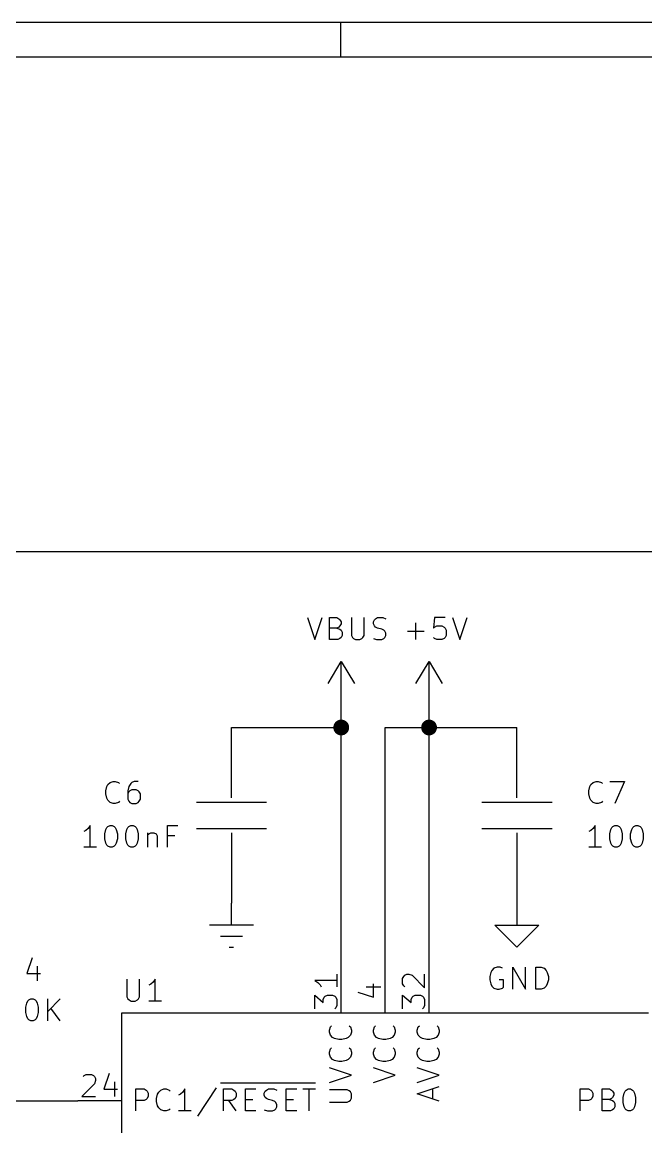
# Model space of a CAD drawing. Header units: millimetres. Extents: x 10 to 287, y -200 to -10.
# Drawn here: x 141.6 to 177.6, y -73.9 to -10 of the extents above; entities that cross this region are included whole.
import ezdxf

# ---------------------------------------------------------------- set-up
doc = ezdxf.new("R2010")
doc.units = ezdxf.units.MM
for name, color, linetype in [('GREENSIXTYFIVE', 129, 'CONTINUOUS'), ('LIGHTGREEN', 92, 'CONTINUOUS'), ('LIGHTRED', 12, 'CONTINUOUS'), ('RED', 14, 'CONTINUOUS'), ('WHITE', 250, 'CONTINUOUS')]:
    doc.layers.add(name, color=color, linetype=linetype)

msp = doc.modelspace()

# ---------------------------------------------------------------- linework, layer by layer
at = {"layer": 'GREENSIXTYFIVE', "linetype": 'CONTINUOUS'}
for p, q in [((158.0726, -44.445), (158.4959, -45.715)), ((158.4959, -45.715), (158.9193, -44.445)), ((159.3426, -45.715), (159.3426, -44.445)), ((159.3426, -44.445), (159.766, -44.445)), ((159.766, -44.445), (159.8869, -44.5055)), ((159.8869, -44.5055), (159.9474, -44.566)), ((159.9474, -44.566), (160.0079, -44.6869)), ((160.0079, -44.6869), (160.0079, -44.8079)), ((160.6126, -44.445), (160.6126, -45.4731)), ((161.3383, -45.4731), (161.3383, -44.445)), ((161.8827, -44.6869), (161.9431, -44.566)), ((161.8827, -44.8079), (161.8827, -44.6869)), ((161.9431, -44.566), (162.0036, -44.5055)), ((162.0036, -44.5055), (162.1246, -44.445)), ((162.1246, -44.445), (162.4269, -44.445)), ((162.4269, -44.445), (162.6084, -44.5055)), ((165.4205, -44.445), (165.3601, -45.0498)), ((166.0253, -44.445), (165.4205, -44.445)), ((166.4486, -44.445), (166.8719, -45.715)), ((166.8719, -45.715), (167.2953, -44.445)), ((159.766, -45.0498), (159.3426, -45.0498)), ((159.8869, -44.9893), (159.766, -45.0498)), ((159.766, -45.0498), (159.9474, -45.1103)), ((159.9474, -44.9288), (159.8869, -44.9893)), ((160.0079, -44.8079), (159.9474, -44.9288)), ((159.9474, -45.1103), (160.0079, -45.1707)), ((160.0079, -45.1707), (160.0683, -45.2917)), ((160.0683, -45.2917), (160.0683, -45.4731)), ((161.9431, -44.9288), (161.8827, -44.8079)), ((162.0036, -44.9893), (161.9431, -44.9288)), ((162.1246, -45.0498), (162.0036, -44.9893)), ((162.3665, -45.1103), (162.1246, -45.0498)), ((162.4874, -45.1707), (162.3665, -45.1103)), ((162.5479, -45.2312), (162.4874, -45.1707)), ((162.6084, -45.3522), (162.5479, -45.2312)), ((162.6084, -45.4731), (162.6084, -45.3522)), ((163.8481, -45.2312), (164.8158, -45.2312)), ((164.3319, -45.715), (164.3319, -44.7474)), ((165.3601, -45.0498), (165.4205, -44.9893)), ((165.4205, -44.9893), (165.5415, -44.9288)), ((165.5415, -44.9288), (165.8439, -44.9288)), ((165.8439, -44.9288), (165.9648, -44.9893)), ((165.9648, -44.9893), (166.0253, -45.0498)), ((166.0253, -45.0498), (166.0858, -45.1707)), ((166.0858, -45.1707), (166.0858, -45.4731)), ((159.8264, -45.715), (159.3426, -45.715)), ((159.9474, -45.6546), (159.8264, -45.715)), ((160.0079, -45.5941), (159.9474, -45.6546)), ((160.0683, -45.4731), (160.0079, -45.5941)), ((160.6126, -45.4731), (160.6731, -45.5941)), ((160.6731, -45.5941), (160.7336, -45.6546)), ((160.7336, -45.6546), (160.8545, -45.715)), ((160.8545, -45.715), (161.0964, -45.715)), ((161.0964, -45.715), (161.2174, -45.6546)), ((161.2174, -45.6546), (161.2779, -45.5941)), ((161.2779, -45.5941), (161.3383, -45.4731)), ((161.8827, -45.6546), (162.0641, -45.715)), ((162.0641, -45.715), (162.3665, -45.715)), ((162.3665, -45.715), (162.4874, -45.6546)), ((162.4874, -45.6546), (162.5479, -45.5941)), ((162.5479, -45.5941), (162.6084, -45.4731)), ((165.4205, -45.6546), (165.3601, -45.5941)), ((165.5415, -45.715), (165.4205, -45.6546)), ((165.8439, -45.715), (165.5415, -45.715)), ((165.9648, -45.6546), (165.8439, -45.715)), ((166.0253, -45.5941), (165.9648, -45.6546)), ((166.0858, -45.4731), (166.0253, -45.5941)), ((146.4031, -54.4635), (146.4635, -54.2216)), ((146.4635, -54.2216), (146.524, -54.1007)), ((146.524, -54.1007), (146.645, -53.9797)), ((146.645, -53.9797), (146.8264, -53.9192)), ((146.8264, -53.9192), (146.9473, -53.9192)), ((146.9473, -53.9192), (147.1288, -53.9797)), ((147.1288, -53.9797), (147.1892, -54.0402)), ((147.7335, -54.2216), (147.6731, -54.4635)), ((147.8545, -54.0402), (147.7335, -54.2216)), ((147.915, -53.9797), (147.8545, -54.0402)), ((148.0359, -53.9192), (147.915, -53.9797)), ((148.2778, -53.9192), (148.0359, -53.9192)), ((174.3431, -54.4635), (174.4035, -54.2216)), ((174.4035, -54.2216), (174.464, -54.1007)), ((174.464, -54.1007), (174.585, -53.9797)), ((174.585, -53.9797), (174.7664, -53.9192)), ((174.7664, -53.9192), (174.8873, -53.9192)), ((174.8873, -53.9192), (175.0688, -53.9797)), ((175.0688, -53.9797), (175.1292, -54.0402)), ((175.5526, -53.9192), (176.3992, -53.9192)), ((176.3992, -53.9192), (175.855, -55.1892)), ((146.4031, -54.6449), (146.4031, -54.4635)), ((146.4635, -54.8868), (146.4031, -54.6449)), ((146.524, -55.0078), (146.4635, -54.8868)), ((147.6731, -54.4635), (147.6731, -54.9473)), ((147.7335, -54.524), (147.6731, -54.6449)), ((147.6731, -54.9473), (147.7335, -55.0683)), ((147.794, -54.4635), (147.7335, -54.524)), ((147.915, -54.403), (147.794, -54.4635)), ((148.1569, -54.403), (147.915, -54.403)), ((148.2778, -54.4635), (148.1569, -54.403)), ((148.3383, -54.524), (148.2778, -54.4635)), ((148.3988, -54.6449), (148.3383, -54.524)), ((148.3383, -55.0683), (148.3988, -54.9473)), ((148.3988, -54.9473), (148.3988, -54.6449)), ((174.3431, -54.6449), (174.3431, -54.4635)), ((174.4035, -54.8868), (174.3431, -54.6449)), ((174.464, -55.0078), (174.4035, -54.8868)), ((146.645, -55.1288), (146.524, -55.0078)), ((146.8264, -55.1892), (146.645, -55.1288)), ((146.9473, -55.1892), (146.8264, -55.1892)), ((147.1288, -55.1288), (146.9473, -55.1892)), ((147.1892, -55.0683), (147.1288, -55.1288)), ((147.7335, -55.0683), (147.794, -55.1288)), ((147.794, -55.1288), (147.915, -55.1892)), ((147.915, -55.1892), (148.1569, -55.1892)), ((148.1569, -55.1892), (148.2778, -55.1288)), ((148.2778, -55.1288), (148.3383, -55.0683)), ((174.585, -55.1288), (174.464, -55.0078)), ((174.7664, -55.1892), (174.585, -55.1288)), ((174.8873, -55.1892), (174.7664, -55.1892)), ((175.0688, -55.1288), (174.8873, -55.1892)), ((175.1292, -55.0683), (175.0688, -55.1288)), ((145.254, -56.7616), (145.1331, -56.8221)), ((145.375, -56.6407), (145.254, -56.7616)), ((145.4959, -56.4592), (145.375, -56.6407)), ((145.4959, -57.7292), (145.4959, -56.4592)), ((146.3426, -56.943), (146.403, -56.7011)), ((146.403, -56.7011), (146.4635, -56.5802)), ((146.4635, -56.5802), (146.524, -56.5197)), ((146.524, -56.5197), (146.6449, -56.4592)), ((146.6449, -56.4592), (146.7659, -56.4592)), ((146.7659, -56.4592), (146.8868, -56.5197)), ((146.8868, -56.5197), (146.9473, -56.5802)), ((146.9473, -56.5802), (147.0078, -56.7011)), ((147.0078, -56.7011), (147.0683, -56.943)), ((147.5521, -56.943), (147.6125, -56.7011)), ((147.6125, -56.7011), (147.673, -56.5802)), ((147.673, -56.5802), (147.7335, -56.5197)), ((147.7335, -56.5197), (147.8544, -56.4592)), ((147.8544, -56.4592), (147.9754, -56.4592)), ((147.9754, -56.4592), (148.0963, -56.5197)), ((148.0963, -56.5197), (148.1568, -56.5802)), ((148.1568, -56.5802), (148.2173, -56.7011)), ((148.2173, -56.7011), (148.2778, -56.943)), ((149.971, -57.7292), (149.971, -56.4592)), ((149.971, -56.4592), (150.5758, -56.4592)), ((174.464, -56.7616), (174.3431, -56.8221)), ((174.585, -56.6407), (174.464, -56.7616)), ((174.7059, -56.4592), (174.585, -56.6407)), ((174.7059, -57.7292), (174.7059, -56.4592)), ((175.5526, -56.943), (175.613, -56.7011)), ((175.613, -56.7011), (175.6735, -56.5802)), ((175.6735, -56.5802), (175.734, -56.5197)), ((175.734, -56.5197), (175.8549, -56.4592)), ((175.8549, -56.4592), (175.9759, -56.4592)), ((175.9759, -56.4592), (176.0968, -56.5197)), ((176.0968, -56.5197), (176.1573, -56.5802)), ((176.1573, -56.5802), (176.2178, -56.7011)), ((176.2178, -56.7011), (176.2783, -56.943)), ((176.7621, -56.943), (176.8225, -56.7011)), ((176.8225, -56.7011), (176.883, -56.5802)), ((176.883, -56.5802), (176.9435, -56.5197)), ((176.9435, -56.5197), (177.0644, -56.4592)), ((177.0644, -56.4592), (177.1854, -56.4592)), ((177.1854, -56.4592), (177.3063, -56.5197)), ((177.3063, -56.5197), (177.3668, -56.5802)), ((177.3668, -56.5802), (177.4273, -56.7011)), ((177.4273, -56.7011), (177.4878, -56.943)), ((146.3426, -57.2454), (146.3426, -56.943)), ((146.403, -57.4873), (146.3426, -57.2454)), ((146.4635, -57.6083), (146.403, -57.4873)), ((147.0078, -57.4873), (146.9473, -57.6083)), ((147.0683, -57.2454), (147.0078, -57.4873)), ((147.0683, -56.943), (147.0683, -57.2454)), ((147.5521, -57.2454), (147.5521, -56.943)), ((147.6125, -57.4873), (147.5521, -57.2454)), ((147.673, -57.6083), (147.6125, -57.4873)), ((148.2173, -57.4873), (148.1568, -57.6083)), ((148.2778, -57.2454), (148.2173, -57.4873)), ((148.2778, -56.943), (148.2778, -57.2454)), ((148.822, -56.8826), (148.822, -57.7292)), ((148.822, -57.0035), (148.8825, -56.943)), ((148.8825, -56.943), (149.0035, -56.8826)), ((149.0035, -56.8826), (149.1849, -56.8826)), ((149.1849, -56.8826), (149.3058, -56.943)), ((149.3058, -56.943), (149.3663, -57.064)), ((149.3663, -57.064), (149.3663, -57.7292)), ((150.3944, -57.064), (149.971, -57.064)), ((175.5526, -57.2454), (175.5526, -56.943)), ((175.613, -57.4873), (175.5526, -57.2454)), ((175.6735, -57.6083), (175.613, -57.4873)), ((176.2178, -57.4873), (176.1573, -57.6083)), ((176.2783, -57.2454), (176.2178, -57.4873)), ((176.2783, -56.943), (176.2783, -57.2454)), ((176.7621, -57.2454), (176.7621, -56.943)), ((176.8225, -57.4873), (176.7621, -57.2454)), ((176.883, -57.6083), (176.8225, -57.4873)), ((177.4273, -57.4873), (177.3668, -57.6083)), ((177.4878, -57.2454), (177.4273, -57.4873)), ((177.4878, -56.943), (177.4878, -57.2454)), ((145.8588, -57.7292), (145.1331, -57.7292)), ((146.524, -57.6688), (146.4635, -57.6083)), ((146.6449, -57.7292), (146.524, -57.6688)), ((146.7659, -57.7292), (146.6449, -57.7292)), ((146.8868, -57.6688), (146.7659, -57.7292)), ((146.9473, -57.6083), (146.8868, -57.6688)), ((147.7335, -57.6688), (147.673, -57.6083)), ((147.8544, -57.7292), (147.7335, -57.6688)), ((147.9754, -57.7292), (147.8544, -57.7292)), ((148.0963, -57.6688), (147.9754, -57.7292)), ((148.1568, -57.6083), (148.0963, -57.6688)), ((175.0688, -57.7292), (174.3431, -57.7292)), ((175.734, -57.6688), (175.6735, -57.6083)), ((175.8549, -57.7292), (175.734, -57.6688)), ((175.9759, -57.7292), (175.8549, -57.7292)), ((176.0968, -57.6688), (175.9759, -57.7292)), ((176.1573, -57.6083), (176.0968, -57.6688)), ((176.9435, -57.6688), (176.883, -57.6083)), ((177.0644, -57.7292), (176.9435, -57.6688)), ((177.1854, -57.7292), (177.0644, -57.7292)), ((177.3063, -57.6688), (177.1854, -57.7292)), ((177.3668, -57.6083), (177.3063, -57.6688)), ((142.1334, -64.1204), (141.8311, -65.0275)), ((141.8311, -65.0275), (142.6172, -65.0275)), ((142.4358, -64.6042), (142.4358, -65.4508)), ((168.6741, -64.9658), (168.6137, -65.2077)), ((168.6741, -64.9658), (168.6137, -65.2077)), ((168.7346, -64.8449), (168.6741, -64.9658)), ((168.7346, -64.8449), (168.6741, -64.9658)), ((168.8556, -64.7239), (168.7346, -64.8449)), ((168.8556, -64.7239), (168.7346, -64.8449)), ((169.037, -64.6634), (168.8556, -64.7239)), ((169.037, -64.6634), (168.8556, -64.7239)), ((169.2184, -64.6634), (169.037, -64.6634)), ((169.2184, -64.6634), (169.037, -64.6634)), ((169.3394, -64.7239), (169.2184, -64.6634)), ((169.3394, -64.7239), (169.2184, -64.6634)), ((169.9441, -65.9334), (169.9441, -64.6634)), ((169.9441, -64.6634), (170.6698, -65.9334)), ((169.9441, -65.9334), (169.9441, -64.6634)), ((169.9441, -64.6634), (170.6698, -65.9334)), ((170.6698, -65.9334), (170.6698, -64.6634)), ((170.6698, -65.9334), (170.6698, -64.6634)), ((171.2746, -65.9334), (171.2746, -64.6634)), ((171.2746, -64.6634), (171.577, -64.6634)), ((171.2746, -65.9334), (171.2746, -64.6634)), ((171.2746, -64.6634), (171.577, -64.6634)), ((171.577, -64.6634), (171.7584, -64.7239)), ((171.577, -64.6634), (171.7584, -64.7239)), ((171.7584, -64.7239), (171.8794, -64.8449)), ((171.7584, -64.7239), (171.8794, -64.8449)), ((171.8794, -64.8449), (171.9399, -64.9658)), ((171.8794, -64.8449), (171.9399, -64.9658)), ((171.9399, -64.9658), (172.0003, -65.2077)), ((171.9399, -64.9658), (172.0003, -65.2077)), ((147.6223, -65.3492), (147.6223, -66.3773)), ((147.6223, -65.3492), (147.6223, -66.3773)), ((148.348, -66.3773), (148.348, -65.3492)), ((148.348, -66.3773), (148.348, -65.3492)), ((149.0133, -65.6516), (148.8924, -65.7121)), ((149.0133, -65.6516), (148.8924, -65.7121)), ((149.1343, -65.5307), (149.0133, -65.6516)), ((149.1343, -65.5307), (149.0133, -65.6516)), ((149.2552, -65.3492), (149.1343, -65.5307)), ((149.2552, -65.3492), (149.1343, -65.5307)), ((149.2552, -66.6192), (149.2552, -65.3492)), ((149.2552, -66.6192), (149.2552, -65.3492)), ((168.6137, -65.2077), (168.6137, -65.3891)), ((168.6137, -65.2077), (168.6137, -65.3891)), ((168.6137, -65.3891), (168.6741, -65.631)), ((168.6137, -65.3891), (168.6741, -65.631)), ((168.6741, -65.631), (168.7346, -65.752)), ((168.6741, -65.631), (168.7346, -65.752)), ((168.7346, -65.752), (168.8556, -65.873)), ((168.7346, -65.752), (168.8556, -65.873)), ((169.3998, -65.3891), (169.1579, -65.3891)), ((169.3998, -65.3891), (169.1579, -65.3891)), ((169.3394, -65.873), (169.3998, -65.8125)), ((169.3394, -65.873), (169.3998, -65.8125)), ((169.3998, -65.8125), (169.3998, -65.3891)), ((169.3998, -65.8125), (169.3998, -65.3891)), ((171.8794, -65.752), (171.7584, -65.873)), ((171.8794, -65.752), (171.7584, -65.873)), ((171.9399, -65.631), (171.8794, -65.752)), ((171.9399, -65.631), (171.8794, -65.752)), ((172.0003, -65.3891), (171.9399, -65.631)), ((172.0003, -65.3891), (171.9399, -65.631)), ((172.0003, -65.2077), (172.0003, -65.3891)), ((172.0003, -65.2077), (172.0003, -65.3891)), ((147.6223, -66.3773), (147.6828, -66.4983)), ((147.6223, -66.3773), (147.6828, -66.4983)), ((148.2876, -66.4983), (148.348, -66.3773)), ((148.2876, -66.4983), (148.348, -66.3773)), ((168.8556, -65.873), (169.037, -65.9334)), ((168.8556, -65.873), (169.037, -65.9334)), ((169.037, -65.9334), (169.1579, -65.9334)), ((169.037, -65.9334), (169.1579, -65.9334)), ((169.1579, -65.9334), (169.3394, -65.873)), ((169.1579, -65.9334), (169.3394, -65.873)), ((171.577, -65.9334), (171.2746, -65.9334)), ((171.577, -65.9334), (171.2746, -65.9334)), ((171.7584, -65.873), (171.577, -65.9334)), ((171.7584, -65.873), (171.577, -65.9334)), ((141.7706, -66.976), (141.831, -66.7341)), ((141.7706, -67.2784), (141.7706, -66.976)), ((141.831, -66.7341), (141.8915, -66.6132)), ((141.8915, -66.6132), (141.952, -66.5527)), ((141.952, -66.5527), (142.0729, -66.4922)), ((142.0729, -66.4922), (142.1939, -66.4922)), ((142.1939, -66.4922), (142.3148, -66.5527)), ((142.3148, -66.5527), (142.3753, -66.6132)), ((142.3753, -66.6132), (142.4358, -66.7341)), ((142.4358, -66.7341), (142.4963, -66.976)), ((142.4963, -66.976), (142.4963, -67.2784)), ((143.0405, -67.7622), (143.0405, -66.4922)), ((143.7662, -66.4922), (143.0405, -67.2179)), ((143.7662, -67.7622), (143.222, -67.0365)), ((147.6828, -66.4983), (147.7433, -66.5588)), ((147.6828, -66.4983), (147.7433, -66.5588)), ((147.7433, -66.5588), (147.8642, -66.6192)), ((147.7433, -66.5588), (147.8642, -66.6192)), ((147.8642, -66.6192), (148.1061, -66.6192)), ((147.8642, -66.6192), (148.1061, -66.6192)), ((148.1061, -66.6192), (148.2271, -66.5588)), ((148.1061, -66.6192), (148.2271, -66.5588)), ((148.2271, -66.5588), (148.2876, -66.4983)), ((148.2271, -66.5588), (148.2876, -66.4983)), ((149.6181, -66.6192), (148.8924, -66.6192)), ((149.6181, -66.6192), (148.8924, -66.6192)), ((141.831, -67.5203), (141.7706, -67.2784)), ((141.8915, -67.6413), (141.831, -67.5203)), ((141.952, -67.7018), (141.8915, -67.6413)), ((142.0729, -67.7622), (141.952, -67.7018)), ((142.3148, -67.7018), (142.1939, -67.7622)), ((142.3753, -67.6413), (142.3148, -67.7018)), ((142.4358, -67.5203), (142.3753, -67.6413)), ((142.4963, -67.2784), (142.4358, -67.5203)), ((142.1939, -67.7622), (142.0729, -67.7622)), ((159.3375, -68.3018), (159.398, -68.1203)), ((159.3375, -68.3018), (159.398, -68.1203)), ((159.3375, -68.4227), (159.3375, -68.3018)), ((159.3375, -68.4227), (159.3375, -68.3018)), ((159.398, -68.1203), (159.4585, -68.0599)), ((159.398, -68.1203), (159.4585, -68.0599)), ((160.4866, -68.0599), (160.5471, -68.1203)), ((160.4866, -68.0599), (160.5471, -68.1203)), ((160.5471, -68.1203), (160.6075, -68.3018)), ((160.5471, -68.1203), (160.6075, -68.3018)), ((160.6075, -68.3018), (160.6075, -68.4227)), ((160.6075, -68.3018), (160.6075, -68.4227)), ((161.8775, -68.3018), (161.938, -68.1203)), ((161.8775, -68.3018), (161.938, -68.1203)), ((161.8775, -68.4227), (161.8775, -68.3018)), ((161.8775, -68.4227), (161.8775, -68.3018)), ((161.938, -68.1203), (161.9985, -68.0599)), ((161.938, -68.1203), (161.9985, -68.0599)), ((163.0266, -68.0599), (163.0871, -68.1203)), ((163.0266, -68.0599), (163.0871, -68.1203)), ((163.0871, -68.1203), (163.1475, -68.3018)), ((163.0871, -68.1203), (163.1475, -68.3018)), ((163.1475, -68.3018), (163.1475, -68.4227)), ((163.1475, -68.3018), (163.1475, -68.4227)), ((164.4175, -68.3018), (164.478, -68.1203)), ((164.4175, -68.3018), (164.478, -68.1203)), ((164.4175, -68.4227), (164.4175, -68.3018)), ((164.4175, -68.4227), (164.4175, -68.3018)), ((164.478, -68.1203), (164.5385, -68.0599)), ((164.478, -68.1203), (164.5385, -68.0599)), ((165.5666, -68.0599), (165.6271, -68.1203)), ((165.5666, -68.0599), (165.6271, -68.1203)), ((165.6271, -68.1203), (165.6875, -68.3018)), ((165.6271, -68.1203), (165.6875, -68.3018)), ((165.6875, -68.3018), (165.6875, -68.4227)), ((165.6875, -68.3018), (165.6875, -68.4227)), ((159.398, -68.6041), (159.3375, -68.4227)), ((159.398, -68.6041), (159.3375, -68.4227)), ((159.519, -68.7251), (159.398, -68.6041)), ((159.519, -68.7251), (159.398, -68.6041)), ((159.6399, -68.7856), (159.519, -68.7251)), ((159.6399, -68.7856), (159.519, -68.7251)), ((159.8818, -68.846), (159.6399, -68.7856)), ((159.8818, -68.846), (159.6399, -68.7856)), ((160.0632, -68.846), (159.8818, -68.846)), ((160.0632, -68.846), (159.8818, -68.846)), ((160.3051, -68.7856), (160.0632, -68.846)), ((160.3051, -68.7856), (160.0632, -68.846)), ((160.4261, -68.7251), (160.3051, -68.7856)), ((160.4261, -68.7251), (160.3051, -68.7856)), ((160.5471, -68.6041), (160.4261, -68.7251)), ((160.5471, -68.6041), (160.4261, -68.7251)), ((160.6075, -68.4227), (160.5471, -68.6041)), ((160.6075, -68.4227), (160.5471, -68.6041)), ((161.938, -68.6041), (161.8775, -68.4227)), ((161.938, -68.6041), (161.8775, -68.4227)), ((162.059, -68.7251), (161.938, -68.6041)), ((162.059, -68.7251), (161.938, -68.6041)), ((162.1799, -68.7856), (162.059, -68.7251)), ((162.1799, -68.7856), (162.059, -68.7251)), ((162.4218, -68.846), (162.1799, -68.7856)), ((162.4218, -68.846), (162.1799, -68.7856)), ((162.6032, -68.846), (162.4218, -68.846)), ((162.6032, -68.846), (162.4218, -68.846)), ((162.8451, -68.7856), (162.6032, -68.846)), ((162.8451, -68.7856), (162.6032, -68.846)), ((162.9661, -68.7251), (162.8451, -68.7856)), ((162.9661, -68.7251), (162.8451, -68.7856)), ((163.0871, -68.6041), (162.9661, -68.7251)), ((163.0871, -68.6041), (162.9661, -68.7251)), ((163.1475, -68.4227), (163.0871, -68.6041)), ((163.1475, -68.4227), (163.0871, -68.6041)), ((164.478, -68.6041), (164.4175, -68.4227)), ((164.478, -68.6041), (164.4175, -68.4227)), ((164.599, -68.7251), (164.478, -68.6041)), ((164.599, -68.7251), (164.478, -68.6041)), ((164.7199, -68.7856), (164.599, -68.7251)), ((164.7199, -68.7856), (164.599, -68.7251)), ((164.9618, -68.846), (164.7199, -68.7856)), ((164.9618, -68.846), (164.7199, -68.7856)), ((165.1432, -68.846), (164.9618, -68.846)), ((165.1432, -68.846), (164.9618, -68.846)), ((165.3851, -68.7856), (165.1432, -68.846)), ((165.3851, -68.7856), (165.1432, -68.846)), ((165.5061, -68.7251), (165.3851, -68.7856)), ((165.5061, -68.7251), (165.3851, -68.7856)), ((165.6271, -68.6041), (165.5061, -68.7251)), ((165.6271, -68.6041), (165.5061, -68.7251)), ((165.6875, -68.4227), (165.6271, -68.6041)), ((165.6875, -68.4227), (165.6271, -68.6041)), ((159.3375, -69.5718), (159.398, -69.3903)), ((159.3375, -69.5718), (159.398, -69.3903)), ((159.3375, -69.6927), (159.3375, -69.5718)), ((159.3375, -69.6927), (159.3375, -69.5718)), ((159.398, -69.3903), (159.4585, -69.3299)), ((159.398, -69.3903), (159.4585, -69.3299)), ((160.4866, -69.3299), (160.5471, -69.3903)), ((160.4866, -69.3299), (160.5471, -69.3903)), ((160.5471, -69.3903), (160.6075, -69.5718)), ((160.5471, -69.3903), (160.6075, -69.5718)), ((160.6075, -69.5718), (160.6075, -69.6927)), ((160.6075, -69.5718), (160.6075, -69.6927)), ((161.8775, -69.5718), (161.938, -69.3903)), ((161.8775, -69.5718), (161.938, -69.3903)), ((161.8775, -69.6927), (161.8775, -69.5718)), ((161.8775, -69.6927), (161.8775, -69.5718)), ((161.938, -69.3903), (161.9985, -69.3299)), ((161.938, -69.3903), (161.9985, -69.3299)), ((163.0266, -69.3299), (163.0871, -69.3903)), ((163.0266, -69.3299), (163.0871, -69.3903)), ((163.0871, -69.3903), (163.1475, -69.5718)), ((163.0871, -69.3903), (163.1475, -69.5718)), ((163.1475, -69.5718), (163.1475, -69.6927)), ((163.1475, -69.5718), (163.1475, -69.6927)), ((164.4175, -69.5718), (164.478, -69.3903)), ((164.4175, -69.5718), (164.478, -69.3903)), ((164.4175, -69.6927), (164.4175, -69.5718)), ((164.4175, -69.6927), (164.4175, -69.5718)), ((164.478, -69.3903), (164.5385, -69.3299)), ((164.478, -69.3903), (164.5385, -69.3299)), ((165.5666, -69.3299), (165.6271, -69.3903)), ((165.5666, -69.3299), (165.6271, -69.3903)), ((165.6271, -69.3903), (165.6875, -69.5718)), ((165.6271, -69.3903), (165.6875, -69.5718)), ((165.6875, -69.5718), (165.6875, -69.6927)), ((165.6875, -69.5718), (165.6875, -69.6927)), ((159.398, -69.8741), (159.3375, -69.6927)), ((159.398, -69.8741), (159.3375, -69.6927)), ((159.519, -69.9951), (159.398, -69.8741)), ((159.519, -69.9951), (159.398, -69.8741)), ((159.6399, -70.0556), (159.519, -69.9951)), ((159.6399, -70.0556), (159.519, -69.9951)), ((159.8818, -70.116), (159.6399, -70.0556)), ((159.8818, -70.116), (159.6399, -70.0556)), ((160.0632, -70.116), (159.8818, -70.116)), ((160.0632, -70.116), (159.8818, -70.116)), ((160.3051, -70.0556), (160.0632, -70.116)), ((160.3051, -70.0556), (160.0632, -70.116)), ((160.4261, -69.9951), (160.3051, -70.0556)), ((160.4261, -69.9951), (160.3051, -70.0556)), ((160.5471, -69.8741), (160.4261, -69.9951)), ((160.5471, -69.8741), (160.4261, -69.9951)), ((160.6075, -69.6927), (160.5471, -69.8741)), ((160.6075, -69.6927), (160.5471, -69.8741)), ((161.938, -69.8741), (161.8775, -69.6927)), ((161.938, -69.8741), (161.8775, -69.6927)), ((162.059, -69.9951), (161.938, -69.8741)), ((162.059, -69.9951), (161.938, -69.8741)), ((162.1799, -70.0556), (162.059, -69.9951)), ((162.1799, -70.0556), (162.059, -69.9951)), ((162.4218, -70.116), (162.1799, -70.0556)), ((162.4218, -70.116), (162.1799, -70.0556)), ((162.6032, -70.116), (162.4218, -70.116)), ((162.6032, -70.116), (162.4218, -70.116)), ((162.8451, -70.0556), (162.6032, -70.116)), ((162.8451, -70.0556), (162.6032, -70.116)), ((162.9661, -69.9951), (162.8451, -70.0556)), ((162.9661, -69.9951), (162.8451, -70.0556)), ((163.0871, -69.8741), (162.9661, -69.9951)), ((163.0871, -69.8741), (162.9661, -69.9951)), ((163.1475, -69.6927), (163.0871, -69.8741)), ((163.1475, -69.6927), (163.0871, -69.8741)), ((164.478, -69.8741), (164.4175, -69.6927)), ((164.478, -69.8741), (164.4175, -69.6927)), ((164.599, -69.9951), (164.478, -69.8741)), ((164.599, -69.9951), (164.478, -69.8741)), ((164.7199, -70.0556), (164.599, -69.9951)), ((164.7199, -70.0556), (164.599, -69.9951)), ((164.9618, -70.116), (164.7199, -70.0556)), ((164.9618, -70.116), (164.7199, -70.0556)), ((165.1432, -70.116), (164.9618, -70.116)), ((165.1432, -70.116), (164.9618, -70.116)), ((165.3851, -70.0556), (165.1432, -70.116)), ((165.3851, -70.0556), (165.1432, -70.116)), ((165.5061, -69.9951), (165.3851, -70.0556)), ((165.5061, -69.9951), (165.3851, -70.0556)), ((165.6271, -69.8741), (165.5061, -69.9951)), ((165.6271, -69.8741), (165.5061, -69.9951)), ((165.6875, -69.6927), (165.6271, -69.8741)), ((165.6875, -69.6927), (165.6271, -69.8741)), ((160.6075, -70.9023), (159.3375, -70.4789)), ((160.6075, -70.9023), (159.3375, -70.4789)), ((159.3375, -71.3256), (160.6075, -70.9023)), ((159.3375, -71.3256), (160.6075, -70.9023)), ((163.1475, -70.9023), (161.8775, -70.4789)), ((163.1475, -70.9023), (161.8775, -70.4789)), ((161.8775, -71.3256), (163.1475, -70.9023)), ((161.8775, -71.3256), (163.1475, -70.9023)), ((165.6875, -70.9023), (164.4175, -70.4789)), ((165.6875, -70.9023), (164.4175, -70.4789)), ((164.4175, -71.3256), (165.6875, -70.9023)), ((164.4175, -71.3256), (165.6875, -70.9023)), ((153.035, -71.355), (158.5261, -71.355)), ((153.035, -71.355), (158.5261, -71.355)), ((164.4175, -71.9909), (165.6875, -71.5675)), ((164.4175, -71.9909), (165.6875, -71.5675)), ((148.1303, -72.9775), (148.1303, -71.7075)), ((148.1303, -71.7075), (148.6141, -71.7075)), ((148.1303, -72.9775), (148.1303, -71.7075)), ((148.1303, -71.7075), (148.6141, -71.7075)), ((148.6141, -71.7075), (148.7351, -71.768)), ((148.6141, -71.7075), (148.7351, -71.768)), ((148.7351, -71.768), (148.7956, -71.8285)), ((148.7351, -71.768), (148.7956, -71.8285)), ((148.7956, -71.8285), (148.856, -71.9494)), ((148.7956, -71.8285), (148.856, -71.9494)), ((148.856, -72.1309), (148.7956, -72.2518)), ((148.856, -72.1309), (148.7956, -72.2518)), ((148.856, -71.9494), (148.856, -72.1309)), ((148.856, -71.9494), (148.856, -72.1309)), ((149.3399, -72.2518), (149.4003, -72.0099)), ((149.3399, -72.2518), (149.4003, -72.0099)), ((149.4003, -72.0099), (149.4608, -71.889)), ((149.4003, -72.0099), (149.4608, -71.889)), ((149.4608, -71.889), (149.5818, -71.768)), ((149.4608, -71.889), (149.5818, -71.768)), ((149.5818, -71.768), (149.7632, -71.7075)), ((149.5818, -71.768), (149.7632, -71.7075)), ((149.7632, -71.7075), (149.8841, -71.7075)), ((149.7632, -71.7075), (149.8841, -71.7075)), ((149.8841, -71.7075), (150.0656, -71.768)), ((149.8841, -71.7075), (150.0656, -71.768)), ((150.0656, -71.768), (150.126, -71.8285)), ((150.0656, -71.768), (150.126, -71.8285)), ((150.7308, -72.0099), (150.6099, -72.0704)), ((150.7308, -72.0099), (150.6099, -72.0704)), ((150.8518, -71.889), (150.7308, -72.0099)), ((150.8518, -71.889), (150.7308, -72.0099)), ((150.9727, -71.7075), (150.8518, -71.889)), ((150.9727, -71.7075), (150.8518, -71.889)), ((150.9727, -72.9775), (150.9727, -71.7075)), ((150.9727, -72.9775), (150.9727, -71.7075)), ((152.787, -71.6471), (151.6984, -73.2799)), ((152.787, -71.6471), (151.6984, -73.2799)), ((153.2103, -72.9775), (153.2103, -71.7075)), ((153.2103, -71.7075), (153.6941, -71.7075)), ((153.2103, -72.9775), (153.2103, -71.7075)), ((153.2103, -71.7075), (153.6941, -71.7075)), ((153.6941, -71.7075), (153.8151, -71.768)), ((153.6941, -71.7075), (153.8151, -71.768)), ((153.8151, -71.768), (153.8756, -71.8285)), ((153.8151, -71.768), (153.8756, -71.8285)), ((153.8756, -71.8285), (153.936, -71.9494)), ((153.8756, -71.8285), (153.936, -71.9494)), ((153.936, -72.1309), (153.8756, -72.2518)), ((153.936, -72.1309), (153.8756, -72.2518)), ((153.936, -71.9494), (153.936, -72.1309)), ((153.936, -71.9494), (153.936, -72.1309)), ((154.4803, -72.9775), (154.4803, -71.7075)), ((154.4803, -71.7075), (155.0851, -71.7075)), ((154.4803, -72.9775), (154.4803, -71.7075)), ((154.4803, -71.7075), (155.0851, -71.7075)), ((155.5689, -71.9494), (155.6293, -71.8285)), ((155.5689, -71.9494), (155.6293, -71.8285)), ((155.5689, -72.0704), (155.5689, -71.9494)), ((155.5689, -72.0704), (155.5689, -71.9494)), ((155.6293, -72.1913), (155.5689, -72.0704)), ((155.6293, -72.1913), (155.5689, -72.0704)), ((155.6293, -71.8285), (155.6898, -71.768)), ((155.6293, -71.8285), (155.6898, -71.768)), ((155.6898, -72.2518), (155.6293, -72.1913)), ((155.6898, -72.2518), (155.6293, -72.1913)), ((155.6898, -71.768), (155.8108, -71.7075)), ((155.6898, -71.768), (155.8108, -71.7075)), ((155.8108, -71.7075), (156.1131, -71.7075)), ((155.8108, -71.7075), (156.1131, -71.7075)), ((156.1131, -71.7075), (156.2946, -71.768)), ((156.1131, -71.7075), (156.2946, -71.768)), ((156.8388, -72.9775), (156.8388, -71.7075)), ((156.8388, -71.7075), (157.4436, -71.7075)), ((156.8388, -72.9775), (156.8388, -71.7075)), ((156.8388, -71.7075), (157.4436, -71.7075)), ((157.8064, -71.7075), (158.5321, -71.7075)), ((157.8064, -71.7075), (158.5321, -71.7075)), ((158.1693, -72.9775), (158.1693, -71.7075)), ((158.1693, -72.9775), (158.1693, -71.7075)), ((160.3656, -71.749), (159.3375, -71.749)), ((160.3656, -71.749), (159.3375, -71.749)), ((160.4866, -71.8094), (160.3656, -71.749)), ((160.4866, -71.8094), (160.3656, -71.749)), ((160.5471, -71.8699), (160.4866, -71.8094)), ((160.5471, -71.8699), (160.4866, -71.8094)), ((160.6075, -71.9909), (160.5471, -71.8699)), ((160.6075, -71.9909), (160.5471, -71.8699)), ((160.6075, -72.2328), (160.6075, -71.9909)), ((160.6075, -72.2328), (160.6075, -71.9909)), ((165.6875, -72.4142), (164.4175, -71.9909)), ((165.6875, -72.4142), (164.4175, -71.9909)), ((165.3247, -72.2932), (165.3247, -71.6885)), ((165.3247, -72.2932), (165.3247, -71.6885)), ((173.8448, -72.9775), (173.8448, -71.7075)), ((173.8448, -71.7075), (174.3286, -71.7075)), ((173.8448, -72.9775), (173.8448, -71.7075)), ((173.8448, -71.7075), (174.3286, -71.7075)), ((174.3286, -71.7075), (174.4496, -71.768)), ((174.3286, -71.7075), (174.4496, -71.768)), ((174.4496, -71.768), (174.5101, -71.8285)), ((174.4496, -71.768), (174.5101, -71.8285)), ((174.5101, -71.8285), (174.5705, -71.9494)), ((174.5101, -71.8285), (174.5705, -71.9494)), ((174.5705, -72.1309), (174.5101, -72.2518)), ((174.5705, -72.1309), (174.5101, -72.2518)), ((174.5705, -71.9494), (174.5705, -72.1309)), ((174.5705, -71.9494), (174.5705, -72.1309)), ((175.1148, -72.9775), (175.1148, -71.7075)), ((175.1148, -71.7075), (175.5382, -71.7075)), ((175.1148, -72.9775), (175.1148, -71.7075)), ((175.1148, -71.7075), (175.5382, -71.7075)), ((175.5382, -71.7075), (175.6591, -71.768)), ((175.5382, -71.7075), (175.6591, -71.768)), ((175.6591, -71.768), (175.7196, -71.8285)), ((175.6591, -71.768), (175.7196, -71.8285)), ((175.7196, -72.1913), (175.6591, -72.2518)), ((175.7196, -72.1913), (175.6591, -72.2518)), ((175.7196, -71.8285), (175.7801, -71.9494)), ((175.7196, -71.8285), (175.7801, -71.9494)), ((175.7801, -72.0704), (175.7196, -72.1913)), ((175.7801, -72.0704), (175.7196, -72.1913)), ((175.7801, -71.9494), (175.7801, -72.0704)), ((175.7801, -71.9494), (175.7801, -72.0704)), ((176.3244, -72.1913), (176.3848, -71.9494)), ((176.3244, -72.1913), (176.3848, -71.9494)), ((176.3244, -72.4937), (176.3244, -72.1913)), ((176.3244, -72.4937), (176.3244, -72.1913)), ((176.3848, -71.9494), (176.4453, -71.8285)), ((176.3848, -71.9494), (176.4453, -71.8285)), ((176.4453, -71.8285), (176.5058, -71.768)), ((176.4453, -71.8285), (176.5058, -71.768)), ((176.5058, -71.768), (176.6267, -71.7075)), ((176.5058, -71.768), (176.6267, -71.7075)), ((176.6267, -71.7075), (176.7477, -71.7075)), ((176.6267, -71.7075), (176.7477, -71.7075)), ((176.7477, -71.7075), (176.8686, -71.768)), ((176.7477, -71.7075), (176.8686, -71.768)), ((176.8686, -71.768), (176.9291, -71.8285)), ((176.8686, -71.768), (176.9291, -71.8285)), ((176.9291, -71.8285), (176.9896, -71.9494)), ((176.9291, -71.8285), (176.9896, -71.9494)), ((176.9896, -71.9494), (177.0501, -72.1913)), ((176.9896, -71.9494), (177.0501, -72.1913)), ((177.0501, -72.1913), (177.0501, -72.4937)), ((177.0501, -72.1913), (177.0501, -72.4937)), ((148.6141, -72.3728), (148.1303, -72.3728)), ((148.6141, -72.3728), (148.1303, -72.3728)), ((148.7351, -72.3123), (148.6141, -72.3728)), ((148.7351, -72.3123), (148.6141, -72.3728)), ((148.7956, -72.2518), (148.7351, -72.3123)), ((148.7956, -72.2518), (148.7351, -72.3123)), ((149.3399, -72.4332), (149.3399, -72.2518)), ((149.3399, -72.4332), (149.3399, -72.2518)), ((149.4003, -72.6751), (149.3399, -72.4332)), ((149.4003, -72.6751), (149.3399, -72.4332)), ((149.4608, -72.7961), (149.4003, -72.6751)), ((149.4608, -72.7961), (149.4003, -72.6751)), ((149.5818, -72.9171), (149.4608, -72.7961)), ((149.5818, -72.9171), (149.4608, -72.7961)), ((153.6941, -72.3728), (153.2103, -72.3728)), ((153.6941, -72.3728), (153.2103, -72.3728)), ((153.936, -72.9775), (153.5127, -72.3728)), ((153.936, -72.9775), (153.5127, -72.3728)), ((153.8151, -72.3123), (153.6941, -72.3728)), ((153.8151, -72.3123), (153.6941, -72.3728)), ((153.8756, -72.2518), (153.8151, -72.3123)), ((153.8756, -72.2518), (153.8151, -72.3123)), ((154.4803, -72.3123), (154.9037, -72.3123)), ((154.4803, -72.3123), (154.9037, -72.3123)), ((155.8108, -72.3123), (155.6898, -72.2518)), ((155.8108, -72.3123), (155.6898, -72.2518)), ((156.0527, -72.3728), (155.8108, -72.3123)), ((156.0527, -72.3728), (155.8108, -72.3123)), ((156.1736, -72.4332), (156.0527, -72.3728)), ((156.1736, -72.4332), (156.0527, -72.3728)), ((156.2341, -72.4937), (156.1736, -72.4332)), ((156.2341, -72.4937), (156.1736, -72.4332)), ((156.2946, -72.6147), (156.2341, -72.4937)), ((156.2946, -72.6147), (156.2341, -72.4937)), ((156.2341, -72.8566), (156.2946, -72.7356)), ((156.2341, -72.8566), (156.2946, -72.7356)), ((156.2946, -72.7356), (156.2946, -72.6147)), ((156.2946, -72.7356), (156.2946, -72.6147)), ((156.8388, -72.3123), (157.2622, -72.3123)), ((156.8388, -72.3123), (157.2622, -72.3123)), ((159.3375, -72.4747), (160.3656, -72.4747)), ((159.3375, -72.4747), (160.3656, -72.4747)), ((160.3656, -72.4747), (160.4866, -72.4142)), ((160.3656, -72.4747), (160.4866, -72.4142)), ((160.4866, -72.4142), (160.5471, -72.3537)), ((160.4866, -72.4142), (160.5471, -72.3537)), ((160.5471, -72.3537), (160.6075, -72.2328)), ((160.5471, -72.3537), (160.6075, -72.2328)), ((174.3286, -72.3728), (173.8448, -72.3728)), ((174.3286, -72.3728), (173.8448, -72.3728)), ((174.4496, -72.3123), (174.3286, -72.3728)), ((174.4496, -72.3123), (174.3286, -72.3728)), ((174.5101, -72.2518), (174.4496, -72.3123)), ((174.5101, -72.2518), (174.4496, -72.3123)), ((175.5382, -72.3123), (175.1148, -72.3123)), ((175.5382, -72.3123), (175.1148, -72.3123)), ((175.6591, -72.2518), (175.5382, -72.3123)), ((175.6591, -72.2518), (175.5382, -72.3123)), ((175.5382, -72.3123), (175.7196, -72.3728)), ((175.5382, -72.3123), (175.7196, -72.3728)), ((175.7196, -72.3728), (175.7801, -72.4332)), ((175.7196, -72.3728), (175.7801, -72.4332)), ((175.7801, -72.4332), (175.8405, -72.5542)), ((175.7801, -72.4332), (175.8405, -72.5542)), ((175.8405, -72.7356), (175.7801, -72.8566)), ((175.8405, -72.7356), (175.7801, -72.8566)), ((175.8405, -72.5542), (175.8405, -72.7356)), ((175.8405, -72.5542), (175.8405, -72.7356)), ((176.3848, -72.7356), (176.3244, -72.4937)), ((176.3848, -72.7356), (176.3244, -72.4937)), ((176.4453, -72.8566), (176.3848, -72.7356)), ((176.4453, -72.8566), (176.3848, -72.7356)), ((176.9896, -72.7356), (176.9291, -72.8566)), ((176.9896, -72.7356), (176.9291, -72.8566)), ((177.0501, -72.4937), (176.9896, -72.7356)), ((177.0501, -72.4937), (176.9896, -72.7356)), ((149.7632, -72.9775), (149.5818, -72.9171)), ((149.7632, -72.9775), (149.5818, -72.9171)), ((149.8841, -72.9775), (149.7632, -72.9775)), ((149.8841, -72.9775), (149.7632, -72.9775)), ((150.0656, -72.9171), (149.8841, -72.9775)), ((150.0656, -72.9171), (149.8841, -72.9775)), ((150.126, -72.8566), (150.0656, -72.9171)), ((150.126, -72.8566), (150.0656, -72.9171)), ((151.3356, -72.9775), (150.6099, -72.9775)), ((151.3356, -72.9775), (150.6099, -72.9775)), ((155.0851, -72.9775), (154.4803, -72.9775)), ((155.0851, -72.9775), (154.4803, -72.9775)), ((155.5689, -72.9171), (155.7503, -72.9775)), ((155.5689, -72.9171), (155.7503, -72.9775)), ((155.7503, -72.9775), (156.0527, -72.9775)), ((155.7503, -72.9775), (156.0527, -72.9775)), ((156.0527, -72.9775), (156.1736, -72.9171)), ((156.0527, -72.9775), (156.1736, -72.9171)), ((156.1736, -72.9171), (156.2341, -72.8566)), ((156.1736, -72.9171), (156.2341, -72.8566)), ((157.4436, -72.9775), (156.8388, -72.9775)), ((157.4436, -72.9775), (156.8388, -72.9775)), ((175.5986, -72.9775), (175.1148, -72.9775)), ((175.5986, -72.9775), (175.1148, -72.9775)), ((175.7196, -72.9171), (175.5986, -72.9775)), ((175.7196, -72.9171), (175.5986, -72.9775)), ((175.7801, -72.8566), (175.7196, -72.9171)), ((175.7801, -72.8566), (175.7196, -72.9171)), ((176.5058, -72.9171), (176.4453, -72.8566)), ((176.5058, -72.9171), (176.4453, -72.8566)), ((176.6267, -72.9775), (176.5058, -72.9171)), ((176.6267, -72.9775), (176.5058, -72.9171)), ((176.7477, -72.9775), (176.6267, -72.9775)), ((176.7477, -72.9775), (176.6267, -72.9775)), ((176.8686, -72.9171), (176.7477, -72.9775)), ((176.8686, -72.9171), (176.7477, -72.9775)), ((176.9291, -72.8566), (176.8686, -72.9171)), ((176.9291, -72.8566), (176.8686, -72.9171))]:
    msp.add_line(p, q, dxfattribs=at)
at = {"layer": 'LIGHTGREEN', "linetype": 'CONTINUOUS'}
for p, q in [((198.12, -40.64), (113.03, -40.64)), ((160.02, -50.8), (160.02, -49.53)), ((165.1, -50.8), (165.1, -49.53)), ((153.67, -50.8), (160.02, -50.8)), ((153.67, -52.07), (153.67, -50.8)), ((160.02, -64.77), (160.02, -50.8)), ((162.56, -50.8), (165.1, -50.8)), ((162.56, -64.77), (162.56, -50.8)), ((165.1, -50.8), (170.18, -50.8)), ((165.1, -64.77), (165.1, -50.8)), ((170.18, -52.07), (170.18, -50.8)), ((153.67, -59.69), (153.67, -60.96)), ((170.18, -59.69), (170.18, -60.96)), ((138.43, -72.39), (144.78, -72.39))]:
    msp.add_line(p, q, dxfattribs=at)
at = {"layer": 'LIGHTGREEN', "const_width": 0.4572}
for points in [[(159.7914, -50.8, 1), (160.2486, -50.8, 1)], [(164.8714, -50.8, 1), (165.3286, -50.8, 1)]]:
    msp.add_lwpolyline(points, format="xyb", close=True, dxfattribs=at)
at = {"layer": 'LIGHTRED', "linetype": 'CONTINUOUS'}
for p, q in [((159.7629, -65.0723), (159.7629, -65.798)), ((159.7629, -65.0723), (159.7629, -65.798)), ((163.6334, -65.1933), (163.6939, -65.1328)), ((163.6334, -65.1933), (163.6939, -65.1328)), ((163.6939, -65.1328), (163.8148, -65.0723)), ((163.6939, -65.1328), (163.8148, -65.0723)), ((163.8148, -65.0723), (163.9358, -65.0723)), ((163.8148, -65.0723), (163.9358, -65.0723)), ((163.9358, -65.0723), (164.1172, -65.1328)), ((163.9358, -65.0723), (164.1172, -65.1328)), ((164.1172, -65.1328), (164.8429, -65.8585)), ((164.1172, -65.1328), (164.8429, -65.8585)), ((164.8429, -65.8585), (164.8429, -65.0723)), ((164.8429, -65.8585), (164.8429, -65.0723)), ((159.7629, -65.4352), (158.4929, -65.4352)), ((158.4929, -65.4352), (158.6744, -65.5561)), ((159.7629, -65.4352), (158.4929, -65.4352)), ((158.4929, -65.4352), (158.6744, -65.5561)), ((158.6744, -65.5561), (158.7953, -65.6771)), ((158.6744, -65.5561), (158.7953, -65.6771)), ((158.7953, -65.6771), (158.8558, -65.798)), ((158.7953, -65.6771), (158.8558, -65.798)), ((161.4563, -65.798), (162.3029, -65.798)), ((161.4563, -65.798), (162.3029, -65.798)), ((161.8796, -66.4027), (161.8796, -65.6166)), ((161.8796, -66.4027), (161.8796, -65.6166)), ((163.5729, -65.3142), (163.6334, -65.1933)), ((163.5729, -65.3142), (163.6334, -65.1933)), ((163.5729, -65.6166), (163.5729, -65.3142)), ((163.5729, -65.6166), (163.5729, -65.3142)), ((163.6334, -65.7376), (163.5729, -65.6166)), ((163.6334, -65.7376), (163.5729, -65.6166)), ((163.6939, -65.798), (163.6334, -65.7376)), ((163.6939, -65.798), (163.6334, -65.7376)), ((158.4929, -67.068), (158.4929, -66.2818)), ((158.4929, -66.2818), (158.9767, -66.7052)), ((158.4929, -67.068), (158.4929, -66.2818)), ((158.4929, -66.2818), (158.9767, -66.7052)), ((158.9767, -66.5237), (159.0372, -66.4028)), ((158.9767, -66.5237), (159.0372, -66.4028)), ((159.0372, -66.4028), (159.0977, -66.3423)), ((159.0372, -66.4028), (159.0977, -66.3423)), ((159.0977, -66.3423), (159.2186, -66.2818)), ((159.0977, -66.3423), (159.2186, -66.2818)), ((159.2186, -66.2818), (159.521, -66.2818)), ((159.2186, -66.2818), (159.521, -66.2818)), ((159.521, -66.2818), (159.642, -66.3423)), ((159.521, -66.2818), (159.642, -66.3423)), ((159.642, -66.3423), (159.7025, -66.4028)), ((159.642, -66.3423), (159.7025, -66.4028)), ((159.7025, -66.4028), (159.7629, -66.5237)), ((159.7025, -66.4028), (159.7629, -66.5237)), ((160.9725, -66.1004), (161.8796, -66.4027)), ((160.9725, -66.1004), (161.8796, -66.4027)), ((163.5729, -67.068), (163.5729, -66.2818)), ((163.5729, -66.2818), (164.0567, -66.7052)), ((163.5729, -67.068), (163.5729, -66.2818)), ((163.5729, -66.2818), (164.0567, -66.7052)), ((164.0567, -66.5237), (164.1172, -66.4028)), ((164.0567, -66.5237), (164.1172, -66.4028)), ((164.1172, -66.4028), (164.1777, -66.3423)), ((164.1172, -66.4028), (164.1777, -66.3423)), ((164.1777, -66.3423), (164.2986, -66.2818)), ((164.1777, -66.3423), (164.2986, -66.2818)), ((164.2986, -66.2818), (164.601, -66.2818)), ((164.2986, -66.2818), (164.601, -66.2818)), ((164.601, -66.2818), (164.722, -66.3423)), ((164.601, -66.2818), (164.722, -66.3423)), ((164.722, -66.3423), (164.7825, -66.4028)), ((164.722, -66.3423), (164.7825, -66.4028)), ((164.7825, -66.4028), (164.8429, -66.5237)), ((164.7825, -66.4028), (164.8429, -66.5237)), ((158.9767, -66.7052), (158.9767, -66.5237)), ((158.9767, -66.7052), (158.9767, -66.5237)), ((159.7025, -67.0075), (159.642, -67.068)), ((159.7025, -67.0075), (159.642, -67.068)), ((159.7629, -66.8866), (159.7025, -67.0075)), ((159.7629, -66.8866), (159.7025, -67.0075)), ((159.7629, -66.5237), (159.7629, -66.8866)), ((159.7629, -66.5237), (159.7629, -66.8866)), ((164.0567, -66.7052), (164.0567, -66.5237)), ((164.0567, -66.7052), (164.0567, -66.5237)), ((164.7825, -67.0075), (164.722, -67.068)), ((164.7825, -67.0075), (164.722, -67.068)), ((164.8429, -66.8866), (164.7825, -67.0075)), ((164.8429, -66.8866), (164.7825, -67.0075)), ((164.8429, -66.5237), (164.8429, -66.8866)), ((164.8429, -66.5237), (164.8429, -66.8866)), ((145.0824, -70.9839), (145.1428, -70.9234)), ((145.0824, -70.9839), (145.1428, -70.9234)), ((145.1428, -70.9234), (145.2638, -70.8629)), ((145.1428, -70.9234), (145.2638, -70.8629)), ((145.2638, -70.8629), (145.5662, -70.8629)), ((145.2638, -70.8629), (145.5662, -70.8629)), ((145.5662, -70.8629), (145.6871, -70.9234)), ((145.5662, -70.8629), (145.6871, -70.9234)), ((145.6871, -70.9234), (145.7476, -70.9839)), ((145.6871, -70.9234), (145.7476, -70.9839)), ((146.5942, -70.8025), (146.2919, -71.7096)), ((146.5942, -70.8025), (146.2919, -71.7096)), ((145.7476, -71.4072), (145.0219, -72.1329)), ((145.7476, -71.4072), (145.0219, -72.1329)), ((145.7476, -70.9839), (145.8081, -71.1048)), ((145.7476, -70.9839), (145.8081, -71.1048)), ((145.8081, -71.2258), (145.7476, -71.4072)), ((145.8081, -71.2258), (145.7476, -71.4072)), ((145.8081, -71.1048), (145.8081, -71.2258)), ((145.8081, -71.1048), (145.8081, -71.2258)), ((146.8966, -71.2863), (146.8966, -72.1329)), ((146.8966, -71.2863), (146.8966, -72.1329)), ((145.0219, -72.1329), (145.8081, -72.1329)), ((145.0219, -72.1329), (145.8081, -72.1329)), ((146.2919, -71.7096), (147.078, -71.7096)), ((146.2919, -71.7096), (147.078, -71.7096))]:
    msp.add_line(p, q, dxfattribs=at)
at = {"layer": 'RED', "linetype": 'CONTINUOUS'}
for p, q in [((10, -10), (287.0022, -10)), ((160, -12), (160, -10)), ((12, -12), (285.0022, -12)), ((159.258, -48.26), (160.02, -46.99)), ((160.02, -46.99), (160.782, -48.26)), ((160.02, -49.53), (160.02, -46.99)), ((164.338, -48.26), (165.1, -46.99)), ((165.1, -46.99), (165.862, -48.26)), ((165.1, -49.53), (165.1, -46.99)), ((153.67, -54.864), (153.67, -52.07)), ((170.18, -54.864), (170.18, -52.07)), ((151.638, -55.118), (155.702, -55.118)), ((168.148, -55.118), (172.212, -55.118)), ((151.638, -56.642), (155.702, -56.642)), ((168.148, -56.642), (172.212, -56.642)), ((153.67, -56.896), (153.67, -59.69)), ((170.18, -56.896), (170.18, -59.69)), ((153.67, -62.23), (153.67, -60.96)), ((170.18, -60.96), (170.18, -62.23)), ((154.94, -62.23), (152.4, -62.23)), ((170.18, -63.5), (168.91, -62.23)), ((168.91, -62.23), (170.18, -62.23)), ((170.18, -62.23), (171.45, -62.23)), ((171.45, -62.23), (170.18, -63.5)), ((153.035, -62.865), (154.305, -62.865)), ((153.543, -63.5), (153.797, -63.5)), ((160.02, -67.31), (160.02, -64.77)), ((160.02, -67.31), (160.02, -64.77)), ((162.56, -67.31), (162.56, -64.77)), ((162.56, -67.31), (162.56, -64.77)), ((165.1, -67.31), (165.1, -64.77)), ((165.1, -67.31), (165.1, -64.77)), ((147.32, -133.35), (147.32, -67.31)), ((147.32, -67.31), (177.8, -67.31)), ((147.32, -72.39), (144.78, -72.39)), ((147.32, -72.39), (144.78, -72.39))]:
    msp.add_line(p, q, dxfattribs=at)
at = {"layer": 'WHITE', "linetype": 'CONTINUOUS'}
for p, q in [((147.32, -133.35), (147.32, -67.31)), ((147.32, -67.31), (177.8, -67.31))]:
    msp.add_line(p, q, dxfattribs=at)

doc.saveas('drawing.dxf')
